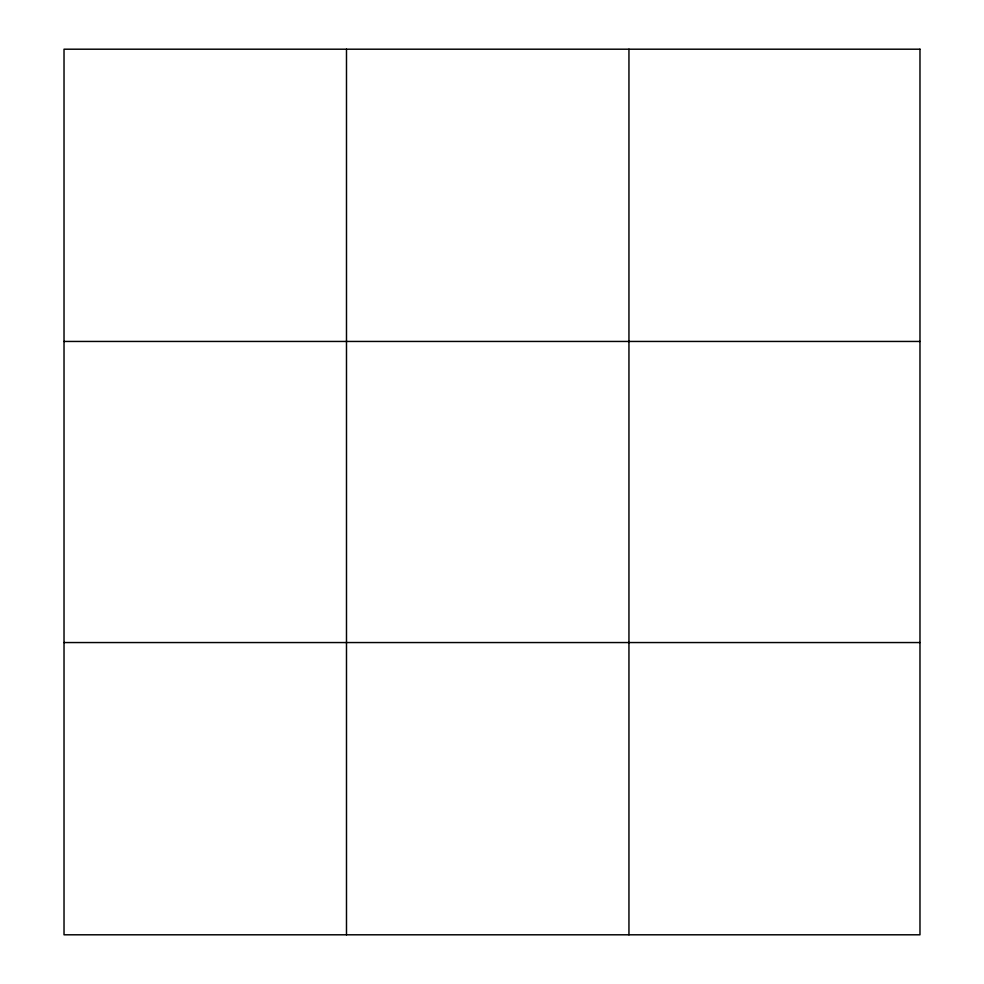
<?xml version="1.0" encoding="UTF-8"?>
<svg xmlns="http://www.w3.org/2000/svg" width="984" height="984" viewBox="0 0 984 984"><rect width="100%" height="100%" fill="white"/><g stroke="black" fill="none" stroke-linecap="round" stroke-linejoin="round"><path stroke-width="1.48" d="M346.491 934.8L346.491 49.2M628.948 934.8L628.948 49.2M64.021 341.448L919.979 341.448M64.021 642.552L919.979 642.552M919.979 49.2L919.979 934.8L64.021 934.8L64.021 49.2L919.979 49.2"/></g></svg>
